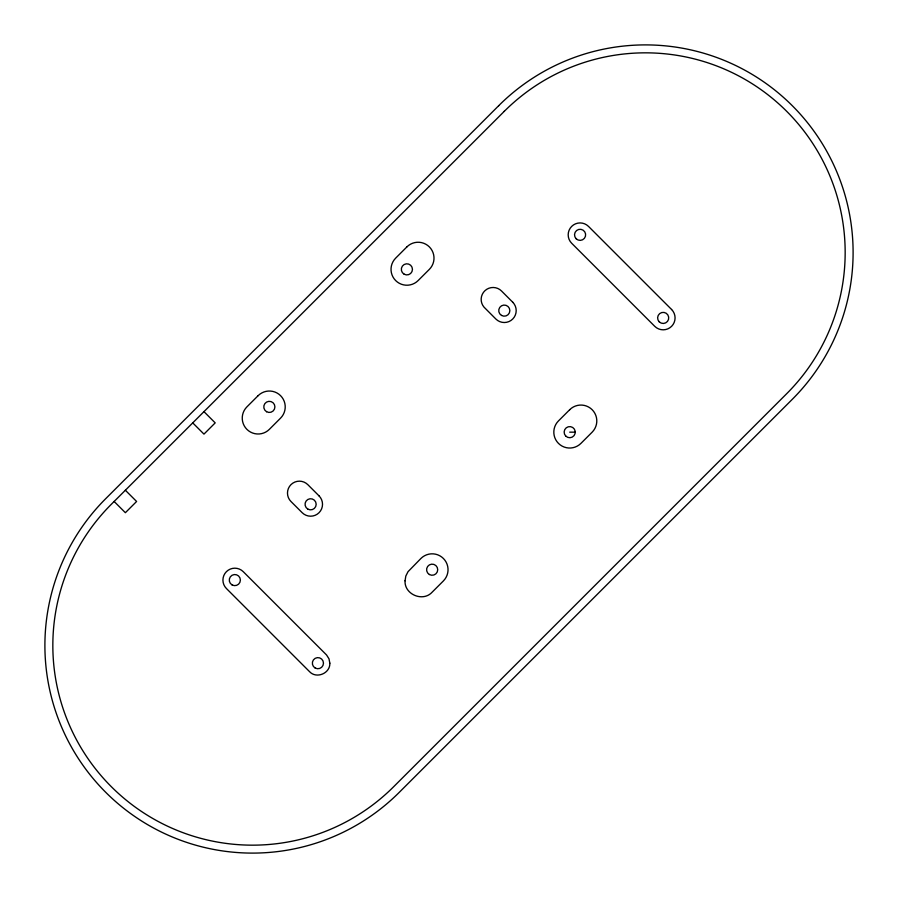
<?xml version="1.0" encoding="UTF-8"?>
<svg xmlns="http://www.w3.org/2000/svg" width="898" height="898" viewBox="0 0 898 898"><rect width="100%" height="100%" fill="white"/><g stroke="black" fill="none" stroke-linecap="round" stroke-linejoin="round"><path stroke-width="1.35" d="M569.702 432.163L575.259 432.163M203.969 411.654L215.194 422.879L203.969 434.116L192.733 422.879M125.372 490.252L136.597 501.477L125.372 512.702L114.147 501.477M329.824 663.173C330.374 673.365 316.321 679.191 309.496 671.592L226.408 588.504A11.91 11.91 0 0 1 226.408 571.667A11.91 11.91 0 0 1 243.246 571.667L326.558 654.979L328.994 658.806L329.824 663.173M405.054 580.793C404.19 594.442 423.025 602.334 432.163 592.152L443.388 580.927A15.883 15.883 0 0 0 443.388 558.466A15.883 15.883 0 0 0 420.926 558.466L408.006 571.712L405.829 576.022L405.054 580.793M498.682 105.706L105.706 498.682A207.618 207.618 0 0 0 105.706 792.294A207.618 207.618 0 0 0 399.318 792.294L792.294 399.318A207.618 207.618 0 0 0 792.294 105.706A207.618 207.618 0 0 0 498.682 105.706M504.283 111.33L111.33 504.283A199.682 199.682 0 0 0 111.318 786.682A199.682 199.682 0 0 0 393.717 786.67L786.67 393.717A199.682 199.682 0 0 0 786.682 111.318A199.682 199.682 0 0 0 504.283 111.33M258.13 395.67L246.894 406.895A15.883 15.883 0 0 0 246.894 429.356A15.883 15.883 0 0 0 269.355 429.356L280.58 418.12A15.883 15.883 0 0 0 280.58 395.67A15.883 15.883 0 0 0 258.13 395.67M406.895 246.894L395.67 258.13A15.883 15.883 0 0 0 395.67 280.58A15.883 15.883 0 0 0 418.12 280.58L429.356 269.355A15.883 15.883 0 0 0 429.356 246.894A15.883 15.883 0 0 0 406.895 246.894M569.702 409.701L558.466 420.926A15.883 15.883 0 0 0 558.466 443.388A15.883 15.883 0 0 0 580.927 443.388L592.152 432.163A15.883 15.883 0 0 0 592.152 409.701A15.883 15.883 0 0 0 569.702 409.701M671.592 309.496L588.504 226.408A11.91 11.91 0 0 0 571.667 226.408A11.91 11.91 0 0 0 571.667 243.246L654.754 326.333A11.91 11.91 0 0 0 671.592 326.333A11.91 11.91 0 0 0 671.592 309.496M512.713 302.199L501.488 290.963A11.91 11.91 0 0 0 484.987 290.649A11.91 11.91 0 0 0 484.011 307.127L495.876 319.037A11.91 11.91 0 0 0 512.713 319.037A11.91 11.91 0 0 0 512.713 302.199M319.037 495.876L307.812 484.651A11.91 11.91 0 0 0 290.963 484.651A11.91 11.91 0 0 0 290.963 501.488L302.199 512.713A11.91 11.91 0 0 0 319.037 512.713A11.91 11.91 0 0 0 319.037 495.876M565.774 436.091A5.556 5.556 0 0 0 575.068 433.599A5.556 5.556 0 0 0 568.266 426.786A5.556 5.556 0 0 0 565.774 436.091M404.111 274.171A5.556 5.556 0 0 0 412.451 269.355A5.556 5.556 0 0 0 404.111 264.54A5.556 5.556 0 0 0 404.111 274.171M429.379 574.518A5.556 5.556 0 0 0 437.719 569.702A5.556 5.556 0 0 0 429.379 564.887A5.556 5.556 0 0 0 429.379 574.518M266.571 411.711A5.556 5.556 0 0 0 274.911 406.895A5.556 5.556 0 0 0 266.571 402.079A5.556 5.556 0 0 0 266.571 411.711M501.522 315.434A5.556 5.556 0 0 0 509.851 310.618A5.556 5.556 0 0 0 501.522 305.803A5.556 5.556 0 0 0 501.522 315.434M307.834 509.11A5.556 5.556 0 0 0 316.175 504.294A5.556 5.556 0 0 0 307.834 499.479A5.556 5.556 0 0 0 307.834 509.11M315.131 667.989A5.556 5.556 0 0 0 323.471 663.173A5.556 5.556 0 0 0 315.131 658.357A5.556 5.556 0 0 0 315.131 667.989M232.054 584.901A5.556 5.556 0 0 0 240.383 580.086A5.556 5.556 0 0 0 232.054 575.27A5.556 5.556 0 0 0 232.054 584.901M659.244 321.843A5.556 5.556 0 0 0 668.539 319.351A5.556 5.556 0 0 0 661.736 312.549A5.556 5.556 0 0 0 659.244 321.843M576.157 238.756A5.556 5.556 0 0 0 585.451 236.264A5.556 5.556 0 0 0 578.649 229.461A5.556 5.556 0 0 0 576.157 238.756"/></g></svg>
